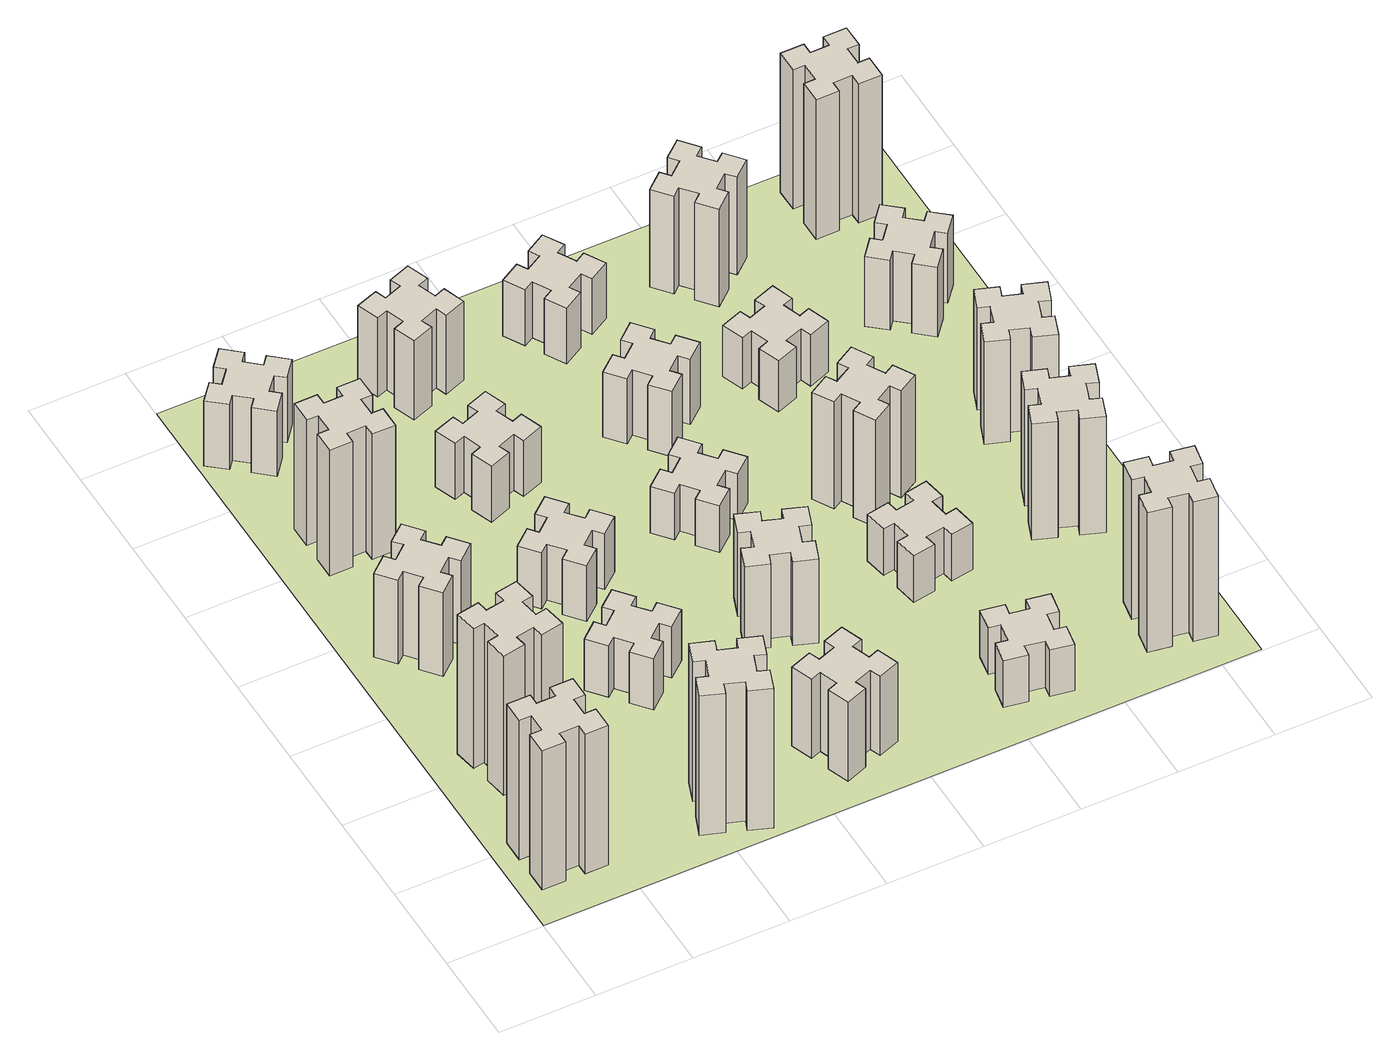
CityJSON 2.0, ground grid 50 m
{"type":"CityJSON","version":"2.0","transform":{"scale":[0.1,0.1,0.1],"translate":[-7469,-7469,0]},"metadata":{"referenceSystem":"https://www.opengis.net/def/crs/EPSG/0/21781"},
"CityObjects":{
"building1":{"type":"Building","attributes":{"class":"1000","function":"1000","usage":"1000","yearOfConstruction":2016,"roofType":"1000","measuredHeight":90,"storeysAboveGround":30,"storeysBelowGround":0},"geometry":[{"type":"Solid","lod":"1","boundaries":[[[[0,1,2,3,4,5,6,7,8,9,10,11,12,13,14,15,16,17,18,19]],[[17,16,20,21]],[[16,15,22,20]],[[15,14,23,22]],[[14,13,24,23]],[[13,12,25,24]],[[12,11,26,25]],[[11,10,27,26]],[[10,9,28,27]],[[9,8,29,28]],[[8,7,30,29]],[[7,6,31,30]],[[6,5,32,31]],[[5,4,33,32]],[[4,3,34,33]],[[3,2,35,34]],[[2,1,36,35]],[[1,0,37,36]],[[0,19,38,37]],[[19,18,39,38]],[[18,17,21,39]],[[24,25,26,27,28,29,30,31,32,33,34,35,36,37,38,39,21,20,22,23]]]]}]},
"building2":{"type":"Building","attributes":{"class":"1000","function":"1000","usage":"1000","yearOfConstruction":2016,"roofType":"1000","measuredHeight":90,"storeysAboveGround":30,"storeysBelowGround":0},"geometry":[{"type":"Solid","lod":"1","boundaries":[[[[40,41,42,43,44,45,46,47,48,49,50,51,52,53,54,55,56,57,58,59]],[[57,56,60,61]],[[56,55,62,60]],[[55,54,63,62]],[[54,53,64,63]],[[53,52,65,64]],[[52,51,66,65]],[[51,50,67,66]],[[50,49,68,67]],[[49,48,69,68]],[[48,47,70,69]],[[47,46,71,70]],[[46,45,72,71]],[[45,44,73,72]],[[44,43,74,73]],[[43,42,75,74]],[[42,41,76,75]],[[41,40,77,76]],[[40,59,78,77]],[[59,58,79,78]],[[58,57,61,79]],[[64,65,66,67,68,69,70,71,72,73,74,75,76,77,78,79,61,60,62,63]]]]}]},
"building3":{"type":"Building","attributes":{"class":"1000","function":"1000","usage":"1000","yearOfConstruction":2016,"roofType":"1000","measuredHeight":54,"storeysAboveGround":30,"storeysBelowGround":0},"geometry":[{"type":"Solid","lod":"1","boundaries":[[[[80,81,82,83,84,85,86,87,88,89,90,91,92,93,94,95,96,97,98,99]],[[97,96,100,101]],[[96,95,102,100]],[[95,94,103,102]],[[94,93,104,103]],[[93,92,105,104]],[[92,91,106,105]],[[91,90,107,106]],[[90,89,108,107]],[[89,88,109,108]],[[88,87,110,109]],[[87,86,111,110]],[[86,85,112,111]],[[85,84,113,112]],[[84,83,114,113]],[[83,82,115,114]],[[82,81,116,115]],[[81,80,117,116]],[[80,99,118,117]],[[99,98,119,118]],[[98,97,101,119]],[[104,105,106,107,108,109,110,111,112,113,114,115,116,117,118,119,101,100,102,103]]]]}]},
"building4":{"type":"Building","attributes":{"class":"1000","function":"1000","usage":"1000","yearOfConstruction":2016,"roofType":"1000","measuredHeight":81,"storeysAboveGround":30,"storeysBelowGround":0},"geometry":[{"type":"Solid","lod":"1","boundaries":[[[[120,121,122,123,124,125,126,127,128,129,130,131,132,133,134,135,136,137,138,139]],[[137,136,140,141]],[[136,135,142,140]],[[135,134,143,142]],[[134,133,144,143]],[[133,132,145,144]],[[132,131,146,145]],[[131,130,147,146]],[[130,129,148,147]],[[129,128,149,148]],[[128,127,150,149]],[[127,126,151,150]],[[126,125,152,151]],[[125,124,153,152]],[[124,123,154,153]],[[123,122,155,154]],[[122,121,156,155]],[[121,120,157,156]],[[120,139,158,157]],[[139,138,159,158]],[[138,137,141,159]],[[144,145,146,147,148,149,150,151,152,153,154,155,156,157,158,159,141,140,142,143]]]]}]},
"building5":{"type":"Building","attributes":{"class":"1000","function":"1000","usage":"1000","yearOfConstruction":2016,"roofType":"1000","measuredHeight":90,"storeysAboveGround":30,"storeysBelowGround":0},"geometry":[{"type":"Solid","lod":"1","boundaries":[[[[160,161,162,163,164,165,166,167,168,169,170,171,172,173,174,175,176,177,178,179]],[[177,176,180,181]],[[176,175,182,180]],[[175,174,183,182]],[[174,173,184,183]],[[173,172,185,184]],[[172,171,186,185]],[[171,170,187,186]],[[170,169,188,187]],[[169,168,189,188]],[[168,167,190,189]],[[167,166,191,190]],[[166,165,192,191]],[[165,164,193,192]],[[164,163,194,193]],[[163,162,195,194]],[[162,161,196,195]],[[161,160,197,196]],[[160,179,198,197]],[[179,178,199,198]],[[178,177,181,199]],[[184,185,186,187,188,189,190,191,192,193,194,195,196,197,198,199,181,180,182,183]]]]}]},
"building6":{"type":"Building","attributes":{"class":"1000","function":"1000","usage":"1000","yearOfConstruction":2016,"roofType":"1000","measuredHeight":42,"storeysAboveGround":30,"storeysBelowGround":0},"geometry":[{"type":"Solid","lod":"1","boundaries":[[[[200,201,202,203,204,205,206,207,208,209,210,211,212,213,214,215,216,217,218,219]],[[217,216,220,221]],[[216,215,222,220]],[[215,214,223,222]],[[214,213,224,223]],[[213,212,225,224]],[[212,211,226,225]],[[211,210,227,226]],[[210,209,228,227]],[[209,208,229,228]],[[208,207,230,229]],[[207,206,231,230]],[[206,205,232,231]],[[205,204,233,232]],[[204,203,234,233]],[[203,202,235,234]],[[202,201,236,235]],[[201,200,237,236]],[[200,219,238,237]],[[219,218,239,238]],[[218,217,221,239]],[[224,225,226,227,228,229,230,231,232,233,234,235,236,237,238,239,221,220,222,223]]]]}]},
"building7":{"type":"Building","attributes":{"class":"1000","function":"1000","usage":"1000","yearOfConstruction":2016,"roofType":"1000","measuredHeight":33,"storeysAboveGround":30,"storeysBelowGround":0},"geometry":[{"type":"Solid","lod":"1","boundaries":[[[[240,241,242,243,244,245,246,247,248,249,250,251,252,253,254,255,256,257,258,259]],[[257,256,260,261]],[[256,255,262,260]],[[255,254,263,262]],[[254,253,264,263]],[[253,252,265,264]],[[252,251,266,265]],[[251,250,267,266]],[[250,249,268,267]],[[249,248,269,268]],[[248,247,270,269]],[[247,246,271,270]],[[246,245,272,271]],[[245,244,273,272]],[[244,243,274,273]],[[243,242,275,274]],[[242,241,276,275]],[[241,240,277,276]],[[240,259,278,277]],[[259,258,279,278]],[[258,257,261,279]],[[264,265,266,267,268,269,270,271,272,273,274,275,276,277,278,279,261,260,262,263]]]]}]},
"building8":{"type":"Building","attributes":{"class":"1000","function":"1000","usage":"1000","yearOfConstruction":2016,"roofType":"1000","measuredHeight":36,"storeysAboveGround":30,"storeysBelowGround":0},"geometry":[{"type":"Solid","lod":"1","boundaries":[[[[280,281,282,283,284,285,286,287,288,289,290,291,292,293,294,295,296,297,298,299]],[[297,296,300,301]],[[296,295,302,300]],[[295,294,303,302]],[[294,293,304,303]],[[293,292,305,304]],[[292,291,306,305]],[[291,290,307,306]],[[290,289,308,307]],[[289,288,309,308]],[[288,287,310,309]],[[287,286,311,310]],[[286,285,312,311]],[[285,284,313,312]],[[284,283,314,313]],[[283,282,315,314]],[[282,281,316,315]],[[281,280,317,316]],[[280,299,318,317]],[[299,298,319,318]],[[298,297,301,319]],[[304,305,306,307,308,309,310,311,312,313,314,315,316,317,318,319,301,300,302,303]]]]}]},
"building9":{"type":"Building","attributes":{"class":"1000","function":"1000","usage":"1000","yearOfConstruction":2016,"roofType":"1000","measuredHeight":51,"storeysAboveGround":30,"storeysBelowGround":0},"geometry":[{"type":"Solid","lod":"1","boundaries":[[[[320,321,322,323,324,325,326,327,328,329,330,331,332,333,334,335,336,337,338,339]],[[337,336,340,341]],[[336,335,342,340]],[[335,334,343,342]],[[334,333,344,343]],[[333,332,345,344]],[[332,331,346,345]],[[331,330,347,346]],[[330,329,348,347]],[[329,328,349,348]],[[328,327,350,349]],[[327,326,351,350]],[[326,325,352,351]],[[325,324,353,352]],[[324,323,354,353]],[[323,322,355,354]],[[322,321,356,355]],[[321,320,357,356]],[[320,339,358,357]],[[339,338,359,358]],[[338,337,341,359]],[[344,345,346,347,348,349,350,351,352,353,354,355,356,357,358,359,341,340,342,343]]]]}]},
"building10":{"type":"Building","attributes":{"class":"1000","function":"1000","usage":"1000","yearOfConstruction":2016,"roofType":"1000","measuredHeight":36,"storeysAboveGround":30,"storeysBelowGround":0},"geometry":[{"type":"Solid","lod":"1","boundaries":[[[[360,361,362,363,364,365,366,367,368,369,370,371,372,373,374,375,376,377,378,379]],[[377,376,380,381]],[[376,375,382,380]],[[375,374,383,382]],[[374,373,384,383]],[[373,372,385,384]],[[372,371,386,385]],[[371,370,387,386]],[[370,369,388,387]],[[369,368,389,388]],[[368,367,390,389]],[[367,366,391,390]],[[366,365,392,391]],[[365,364,393,392]],[[364,363,394,393]],[[363,362,395,394]],[[362,361,396,395]],[[361,360,397,396]],[[360,379,398,397]],[[379,378,399,398]],[[378,377,381,399]],[[384,385,386,387,388,389,390,391,392,393,394,395,396,397,398,399,381,380,382,383]]]]}]},
"building11":{"type":"Building","attributes":{"class":"1000","function":"1000","usage":"1000","yearOfConstruction":2016,"roofType":"1000","measuredHeight":51,"storeysAboveGround":30,"storeysBelowGround":0},"geometry":[{"type":"Solid","lod":"1","boundaries":[[[[400,401,402,403,404,405,406,407,408,409,410,411,412,413,414,415,416,417,418,419]],[[417,416,420,421]],[[416,415,422,420]],[[415,414,423,422]],[[414,413,424,423]],[[413,412,425,424]],[[412,411,426,425]],[[411,410,427,426]],[[410,409,428,427]],[[409,408,429,428]],[[408,407,430,429]],[[407,406,431,430]],[[406,405,432,431]],[[405,404,433,432]],[[404,403,434,433]],[[403,402,435,434]],[[402,401,436,435]],[[401,400,437,436]],[[400,419,438,437]],[[419,418,439,438]],[[418,417,421,439]],[[424,425,426,427,428,429,430,431,432,433,434,435,436,437,438,439,421,420,422,423]]]]}]},
"building12":{"type":"Building","attributes":{"class":"1000","function":"1000","usage":"1000","yearOfConstruction":2016,"roofType":"1000","measuredHeight":54,"storeysAboveGround":30,"storeysBelowGround":0},"geometry":[{"type":"Solid","lod":"1","boundaries":[[[[440,441,442,443,444,445,446,447,448,449,450,451,452,453,454,455,456,457,458,459]],[[457,456,460,461]],[[456,455,462,460]],[[455,454,463,462]],[[454,453,464,463]],[[453,452,465,464]],[[452,451,466,465]],[[451,450,467,466]],[[450,449,468,467]],[[449,448,469,468]],[[448,447,470,469]],[[447,446,471,470]],[[446,445,472,471]],[[445,444,473,472]],[[444,443,474,473]],[[443,442,475,474]],[[442,441,476,475]],[[441,440,477,476]],[[440,459,478,477]],[[459,458,479,478]],[[458,457,461,479]],[[464,465,466,467,468,469,470,471,472,473,474,475,476,477,478,479,461,460,462,463]]]]}]},
"building13":{"type":"Building","attributes":{"class":"1000","function":"1000","usage":"1000","yearOfConstruction":2016,"roofType":"1000","measuredHeight":30,"storeysAboveGround":30,"storeysBelowGround":0},"geometry":[{"type":"Solid","lod":"1","boundaries":[[[[480,481,482,483,484,485,486,487,488,489,490,491,492,493,494,495,496,497,498,499]],[[497,496,500,501]],[[496,495,502,500]],[[495,494,503,502]],[[494,493,504,503]],[[493,492,505,504]],[[492,491,506,505]],[[491,490,507,506]],[[490,489,508,507]],[[489,488,509,508]],[[488,487,510,509]],[[487,486,511,510]],[[486,485,512,511]],[[485,484,513,512]],[[484,483,514,513]],[[483,482,515,514]],[[482,481,516,515]],[[481,480,517,516]],[[480,499,518,517]],[[499,498,519,518]],[[498,497,501,519]],[[504,505,506,507,508,509,510,511,512,513,514,515,516,517,518,519,501,500,502,503]]]]}]},
"building14":{"type":"Building","attributes":{"class":"1000","function":"1000","usage":"1000","yearOfConstruction":2016,"roofType":"1000","measuredHeight":42,"storeysAboveGround":30,"storeysBelowGround":0},"geometry":[{"type":"Solid","lod":"1","boundaries":[[[[520,521,522,523,524,525,526,527,528,529,530,531,532,533,534,535,536,537,538,539]],[[537,536,540,541]],[[536,535,542,540]],[[535,534,543,542]],[[534,533,544,543]],[[533,532,545,544]],[[532,531,546,545]],[[531,530,547,546]],[[530,529,548,547]],[[529,528,549,548]],[[528,527,550,549]],[[527,526,551,550]],[[526,525,552,551]],[[525,524,553,552]],[[524,523,554,553]],[[523,522,555,554]],[[522,521,556,555]],[[521,520,557,556]],[[520,539,558,557]],[[539,538,559,558]],[[538,537,541,559]],[[544,545,546,547,548,549,550,551,552,553,554,555,556,557,558,559,541,540,542,543]]]]}]},
"building15":{"type":"Building","attributes":{"class":"1000","function":"1000","usage":"1000","yearOfConstruction":2016,"roofType":"1000","measuredHeight":30,"storeysAboveGround":30,"storeysBelowGround":0},"geometry":[{"type":"Solid","lod":"1","boundaries":[[[[560,561,562,563,564,565,566,567,568,569,570,571,572,573,574,575,576,577,578,579]],[[577,576,580,581]],[[576,575,582,580]],[[575,574,583,582]],[[574,573,584,583]],[[573,572,585,584]],[[572,571,586,585]],[[571,570,587,586]],[[570,569,588,587]],[[569,568,589,588]],[[568,567,590,589]],[[567,566,591,590]],[[566,565,592,591]],[[565,564,593,592]],[[564,563,594,593]],[[563,562,595,594]],[[562,561,596,595]],[[561,560,597,596]],[[560,579,598,597]],[[579,578,599,598]],[[578,577,581,599]],[[584,585,586,587,588,589,590,591,592,593,594,595,596,597,598,599,581,580,582,583]]]]}]},
"building16":{"type":"Building","attributes":{"class":"1000","function":"1000","usage":"1000","yearOfConstruction":2016,"roofType":"1000","measuredHeight":36,"storeysAboveGround":30,"storeysBelowGround":0},"geometry":[{"type":"Solid","lod":"1","boundaries":[[[[600,601,602,603,604,605,606,607,608,609,610,611,612,613,614,615,616,617,618,619]],[[617,616,620,621]],[[616,615,622,620]],[[615,614,623,622]],[[614,613,624,623]],[[613,612,625,624]],[[612,611,626,625]],[[611,610,627,626]],[[610,609,628,627]],[[609,608,629,628]],[[608,607,630,629]],[[607,606,631,630]],[[606,605,632,631]],[[605,604,633,632]],[[604,603,634,633]],[[603,602,635,634]],[[602,601,636,635]],[[601,600,637,636]],[[600,619,638,637]],[[619,618,639,638]],[[618,617,621,639]],[[624,625,626,627,628,629,630,631,632,633,634,635,636,637,638,639,621,620,622,623]]]]}]},
"building17":{"type":"Building","attributes":{"class":"1000","function":"1000","usage":"1000","yearOfConstruction":2016,"roofType":"1000","measuredHeight":30,"storeysAboveGround":30,"storeysBelowGround":0},"geometry":[{"type":"Solid","lod":"1","boundaries":[[[[640,641,642,643,644,645,646,647,648,649,650,651,652,653,654,655,656,657,658,659]],[[657,656,660,661]],[[656,655,662,660]],[[655,654,663,662]],[[654,653,664,663]],[[653,652,665,664]],[[652,651,666,665]],[[651,650,667,666]],[[650,649,668,667]],[[649,648,669,668]],[[648,647,670,669]],[[647,646,671,670]],[[646,645,672,671]],[[645,644,673,672]],[[644,643,674,673]],[[643,642,675,674]],[[642,641,676,675]],[[641,640,677,676]],[[640,659,678,677]],[[659,658,679,678]],[[658,657,661,679]],[[664,665,666,667,668,669,670,671,672,673,674,675,676,677,678,679,661,660,662,663]]]]}]},
"building18":{"type":"Building","attributes":{"class":"1000","function":"1000","usage":"1000","yearOfConstruction":2016,"roofType":"1000","measuredHeight":69,"storeysAboveGround":30,"storeysBelowGround":0},"geometry":[{"type":"Solid","lod":"1","boundaries":[[[[680,681,682,683,684,685,686,687,688,689,690,691,692,693,694,695,696,697,698,699]],[[697,696,700,701]],[[696,695,702,700]],[[695,694,703,702]],[[694,693,704,703]],[[693,692,705,704]],[[692,691,706,705]],[[691,690,707,706]],[[690,689,708,707]],[[689,688,709,708]],[[688,687,710,709]],[[687,686,711,710]],[[686,685,712,711]],[[685,684,713,712]],[[684,683,714,713]],[[683,682,715,714]],[[682,681,716,715]],[[681,680,717,716]],[[680,699,718,717]],[[699,698,719,718]],[[698,697,701,719]],[[704,705,706,707,708,709,710,711,712,713,714,715,716,717,718,719,701,700,702,703]]]]}]},
"building19":{"type":"Building","attributes":{"class":"1000","function":"1000","usage":"1000","yearOfConstruction":2016,"roofType":"1000","measuredHeight":33,"storeysAboveGround":30,"storeysBelowGround":0},"geometry":[{"type":"Solid","lod":"1","boundaries":[[[[720,721,722,723,724,725,726,727,728,729,730,731,732,733,734,735,736,737,738,739]],[[737,736,740,741]],[[736,735,742,740]],[[735,734,743,742]],[[734,733,744,743]],[[733,732,745,744]],[[732,731,746,745]],[[731,730,747,746]],[[730,729,748,747]],[[729,728,749,748]],[[728,727,750,749]],[[727,726,751,750]],[[726,725,752,751]],[[725,724,753,752]],[[724,723,754,753]],[[723,722,755,754]],[[722,721,756,755]],[[721,720,757,756]],[[720,739,758,757]],[[739,738,759,758]],[[738,737,741,759]],[[744,745,746,747,748,749,750,751,752,753,754,755,756,757,758,759,741,740,742,743]]]]}]},
"building20":{"type":"Building","attributes":{"class":"1000","function":"1000","usage":"1000","yearOfConstruction":2016,"roofType":"1000","measuredHeight":90,"storeysAboveGround":30,"storeysBelowGround":0},"geometry":[{"type":"Solid","lod":"1","boundaries":[[[[760,761,762,763,764,765,766,767,768,769,770,771,772,773,774,775,776,777,778,779]],[[777,776,780,781]],[[776,775,782,780]],[[775,774,783,782]],[[774,773,784,783]],[[773,772,785,784]],[[772,771,786,785]],[[771,770,787,786]],[[770,769,788,787]],[[769,768,789,788]],[[768,767,790,789]],[[767,766,791,790]],[[766,765,792,791]],[[765,764,793,792]],[[764,763,794,793]],[[763,762,795,794]],[[762,761,796,795]],[[761,760,797,796]],[[760,779,798,797]],[[779,778,799,798]],[[778,777,781,799]],[[784,785,786,787,788,789,790,791,792,793,794,795,796,797,798,799,781,780,782,783]]]]}]},
"building21":{"type":"Building","attributes":{"class":"1000","function":"1000","usage":"1000","yearOfConstruction":2016,"roofType":"1000","measuredHeight":63,"storeysAboveGround":30,"storeysBelowGround":0},"geometry":[{"type":"Solid","lod":"1","boundaries":[[[[800,801,802,803,804,805,806,807,808,809,810,811,812,813,814,815,816,817,818,819]],[[817,816,820,821]],[[816,815,822,820]],[[815,814,823,822]],[[814,813,824,823]],[[813,812,825,824]],[[812,811,826,825]],[[811,810,827,826]],[[810,809,828,827]],[[809,808,829,828]],[[808,807,830,829]],[[807,806,831,830]],[[806,805,832,831]],[[805,804,833,832]],[[804,803,834,833]],[[803,802,835,834]],[[802,801,836,835]],[[801,800,837,836]],[[800,819,838,837]],[[819,818,839,838]],[[818,817,821,839]],[[824,825,826,827,828,829,830,831,832,833,834,835,836,837,838,839,821,820,822,823]]]]}]},
"building22":{"type":"Building","attributes":{"class":"1000","function":"1000","usage":"1000","yearOfConstruction":2016,"roofType":"1000","measuredHeight":75,"storeysAboveGround":30,"storeysBelowGround":0},"geometry":[{"type":"Solid","lod":"1","boundaries":[[[[840,841,842,843,844,845,846,847,848,849,850,851,852,853,854,855,856,857,858,859]],[[857,856,860,861]],[[856,855,862,860]],[[855,854,863,862]],[[854,853,864,863]],[[853,852,865,864]],[[852,851,866,865]],[[851,850,867,866]],[[850,849,868,867]],[[849,848,869,868]],[[848,847,870,869]],[[847,846,871,870]],[[846,845,872,871]],[[845,844,873,872]],[[844,843,874,873]],[[843,842,875,874]],[[842,841,876,875]],[[841,840,877,876]],[[840,859,878,877]],[[859,858,879,878]],[[858,857,861,879]],[[864,865,866,867,868,869,870,871,872,873,874,875,876,877,878,879,861,860,862,863]]]]}]},
"building23":{"type":"Building","attributes":{"class":"1000","function":"1000","usage":"1000","yearOfConstruction":2016,"roofType":"1000","measuredHeight":66,"storeysAboveGround":30,"storeysBelowGround":0},"geometry":[{"type":"Solid","lod":"1","boundaries":[[[[880,881,882,883,884,885,886,887,888,889,890,891,892,893,894,895,896,897,898,899]],[[897,896,900,901]],[[896,895,902,900]],[[895,894,903,902]],[[894,893,904,903]],[[893,892,905,904]],[[892,891,906,905]],[[891,890,907,906]],[[890,889,908,907]],[[889,888,909,908]],[[888,887,910,909]],[[887,886,911,910]],[[886,885,912,911]],[[885,884,913,912]],[[884,883,914,913]],[[883,882,915,914]],[[882,881,916,915]],[[881,880,917,916]],[[880,899,918,917]],[[899,898,919,918]],[[898,897,901,919]],[[904,905,906,907,908,909,910,911,912,913,914,915,916,917,918,919,901,900,902,903]]]]}]},
"building24":{"type":"Building","attributes":{"class":"1000","function":"1000","usage":"1000","yearOfConstruction":2016,"roofType":"1000","measuredHeight":45,"storeysAboveGround":30,"storeysBelowGround":0},"geometry":[{"type":"Solid","lod":"1","boundaries":[[[[920,921,922,923,924,925,926,927,928,929,930,931,932,933,934,935,936,937,938,939]],[[937,936,940,941]],[[936,935,942,940]],[[935,934,943,942]],[[934,933,944,943]],[[933,932,945,944]],[[932,931,946,945]],[[931,930,947,946]],[[930,929,948,947]],[[929,928,949,948]],[[928,927,950,949]],[[927,926,951,950]],[[926,925,952,951]],[[925,924,953,952]],[[924,923,954,953]],[[923,922,955,954]],[[922,921,956,955]],[[921,920,957,956]],[[920,939,958,957]],[[939,938,959,958]],[[938,937,941,959]],[[944,945,946,947,948,949,950,951,952,953,954,955,956,957,958,959,941,940,942,943]]]]}]},
"building25":{"type":"Building","attributes":{"class":"1000","function":"1000","usage":"1000","yearOfConstruction":2016,"roofType":"1000","measuredHeight":90,"storeysAboveGround":30,"storeysBelowGround":0},"geometry":[{"type":"Solid","lod":"1","boundaries":[[[[960,961,962,963,964,965,966,967,968,969,970,971,972,973,974,975,976,977,978,979]],[[977,976,980,981]],[[976,975,982,980]],[[975,974,983,982]],[[974,973,984,983]],[[973,972,985,984]],[[972,971,986,985]],[[971,970,987,986]],[[970,969,988,987]],[[969,968,989,988]],[[968,967,990,989]],[[967,966,991,990]],[[966,965,992,991]],[[965,964,993,992]],[[964,963,994,993]],[[963,962,995,994]],[[962,961,996,995]],[[961,960,997,996]],[[960,979,998,997]],[[979,978,999,998]],[[978,977,981,999]],[[984,985,986,987,988,989,990,991,992,993,994,995,996,997,998,999,981,980,982,983]]]]}]},
"landuse1":{"type":"LandUse","attributes":{"name":"plot1","function":"1010"},"geometry":[{"type":"MultiSurface","lod":"1","boundaries":[[[1000,1001,1002,1003]]]}]}
},
"vertices":[
[165,425,0],[165,325,0],[105,325,0],[105,205,0],[225,205,0],[225,265,0],[325,265,0],[325,205,0],[445,205,0],[445,325,0],[385,325,0],[385,425,0],[445,425,0],[445,545,0],[325,545,0],[325,485,0],[225,485,0],[225,545,0],[105,545,0],[105,425,0],[225,485,900],[225,545,900],[325,485,900],[325,545,900],[445,545,900],[445,425,900],[385,425,900],[385,325,900],[445,325,900],[445,205,900],[325,205,900],[325,265,900],[225,265,900],[225,205,900],[105,205,900],[105,325,900],[165,325,900],[165,425,900],[105,425,900],[105,545,900],
[492,985,0],[475,1084,0],[534,1094,0],[513,1212,0],[395,1191,0],[405,1132,0],[307,1115,0],[297,1174,0],[178,1153,0],[199,1035,0],[258,1045,0],[276,947,0],[217,937,0],[237,818,0],[356,839,0],[345,898,0],[444,916,0],[454,857,0],[572,877,0],[551,996,0],[444,916,900],[454,857,900],[345,898,900],[356,839,900],[237,818,900],[217,937,900],[276,947,900],[258,1045,900],[199,1035,900],[178,1153,900],[297,1174,900],[307,1115,900],[405,1132,900],[395,1191,900],[513,1212,900],[534,1094,900],[475,1084,900],[492,985,900],[551,996,900],[572,877,900],
[492,1888,0],[427,1964,0],[473,2003,0],[396,2095,0],[304,2018,0],[343,1972,0],[266,1907,0],[228,1953,0],[136,1876,0],[213,1784,0],[259,1823,0],[323,1746,0],[277,1708,0],[354,1616,0],[446,1693,0],[408,1739,0],[484,1803,0],[523,1757,0],[615,1834,0],[538,1926,0],[484,1803,540],[523,1757,540],[408,1739,540],[446,1693,540],[354,1616,540],[277,1708,540],[323,1746,540],[259,1823,540],[213,1784,540],[136,1876,540],[228,1953,540],[266,1907,540],[343,1972,540],[304,2018,540],[396,2095,540],[473,2003,540],[427,1964,540],[492,1888,540],[538,1926,540],[615,1834,540],
[485,2545,0],[485,2645,0],[545,2645,0],[545,2765,0],[425,2765,0],[425,2705,0],[325,2705,0],[325,2765,0],[205,2765,0],[205,2645,0],[265,2645,0],[265,2545,0],[205,2545,0],[205,2425,0],[325,2425,0],[325,2485,0],[425,2485,0],[425,2425,0],[545,2425,0],[545,2545,0],[425,2485,810],[425,2425,810],[325,2485,810],[325,2425,810],[205,2425,810],[205,2545,810],[265,2545,810],[265,2645,810],[205,2645,810],[205,2765,810],[325,2765,810],[325,2705,810],[425,2705,810],[425,2765,810],[545,2765,810],[545,2645,810],[485,2645,810],[485,2545,810],[545,2545,810],[545,2425,810],
[1029,360,0],[995,266,0],[939,287,0],[897,174,0],[1010,133,0],[1031,189,0],[1125,155,0],[1104,99,0],[1217,57,0],[1258,170,0],[1202,191,0],[1236,285,0],[1292,264,0],[1333,377,0],[1220,418,0],[1200,362,0],[1106,396,0],[1127,452,0],[1014,493,0],[973,380,0],[1106,396,900],[1127,452,900],[1200,362,900],[1220,418,900],[1333,377,900],[1292,264,900],[1236,285,900],[1202,191,900],[1258,170,900],[1217,57,900],[1104,99,900],[1125,155,900],[1031,189,900],[1010,133,900],[897,174,900],[939,287,900],[995,266,900],[1029,360,900],[973,380,900],[1014,493,900],
[384,3387,0],[308,3452,0],[346,3498,0],[254,3575,0],[177,3483,0],[223,3444,0],[159,3368,0],[113,3406,0],[36,3314,0],[128,3237,0],[166,3283,0],[243,3219,0],[204,3173,0],[296,3096,0],[373,3188,0],[327,3226,0],[392,3303,0],[438,3264,0],[515,3356,0],[423,3433,0],[392,3303,420],[438,3264,420],[327,3226,420],[373,3188,420],[296,3096,420],[204,3173,420],[243,3219,420],[166,3283,420],[128,3237,420],[36,3314,420],[113,3406,420],[159,3368,420],[223,3444,420],[177,3483,420],[254,3575,420],[346,3498,420],[308,3452,420],[384,3387,420],[423,3433,420],[515,3356,420],
[1083,1332,0],[1006,1267,0],[968,1313,0],[876,1236,0],[953,1144,0],[999,1183,0],[1063,1106,0],[1017,1068,0],[1094,976,0],[1186,1053,0],[1148,1099,0],[1224,1163,0],[1263,1117,0],[1355,1194,0],[1278,1286,0],[1232,1248,0],[1167,1324,0],[1213,1363,0],[1136,1455,0],[1044,1378,0],[1167,1324,330],[1213,1363,330],[1232,1248,330],[1278,1286,330],[1355,1194,330],[1263,1117,330],[1224,1163,330],[1148,1099,330],[1186,1053,330],[1094,976,330],[1017,1068,330],[1063,1106,330],[999,1183,330],[953,1144,330],[876,1236,330],[968,1313,330],[1006,1267,330],[1083,1332,330],[1044,1378,330],[1136,1455,330],
[1083,1972,0],[1006,1907,0],[968,1953,0],[876,1876,0],[953,1784,0],[999,1823,0],[1063,1746,0],[1017,1708,0],[1094,1616,0],[1186,1693,0],[1148,1739,0],[1224,1803,0],[1263,1757,0],[1355,1834,0],[1278,1926,0],[1232,1888,0],[1167,1964,0],[1213,2003,0],[1136,2095,0],[1044,2018,0],[1167,1964,360],[1213,2003,360],[1232,1888,360],[1278,1926,360],[1355,1834,360],[1263,1757,360],[1224,1803,360],[1148,1739,360],[1186,1693,360],[1094,1616,360],[1017,1708,360],[1063,1746,360],[999,1823,360],[953,1784,360],[876,1876,360],[968,1953,360],[1006,1907,360],[1083,1972,360],[1044,2018,360],[1136,2095,360],
[1765,496,0],[1671,462,0],[1650,518,0],[1537,477,0],[1579,364,0],[1635,385,0],[1669,291,0],[1613,270,0],[1654,157,0],[1767,199,0],[1746,255,0],[1840,289,0],[1860,233,0],[1973,274,0],[1932,387,0],[1876,366,0],[1842,460,0],[1898,480,0],[1857,593,0],[1744,552,0],[1842,460,510],[1898,480,510],[1876,366,510],[1932,387,510],[1973,274,510],[1860,233,510],[1840,289,510],[1746,255,510],[1767,199,510],[1654,157,510],[1613,270,510],[1669,291,510],[1635,385,510],[1579,364,510],[1537,477,510],[1650,518,510],[1671,462,510],[1765,496,510],[1744,552,510],[1857,593,510],
[1106,2475,0],[1200,2509,0],[1220,2453,0],[1333,2494,0],[1292,2607,0],[1236,2586,0],[1202,2680,0],[1258,2700,0],[1217,2813,0],[1104,2772,0],[1125,2716,0],[1031,2682,0],[1010,2738,0],[897,2697,0],[939,2584,0],[995,2605,0],[1029,2511,0],[973,2490,0],[1014,2377,0],[1127,2419,0],[1029,2511,360],[973,2490,360],[995,2605,360],[939,2584,360],[897,2697,360],[1010,2738,360],[1031,2682,360],[1125,2716,360],[1104,2772,360],[1217,2813,360],[1258,2700,360],[1202,2680,360],[1236,2586,360],[1292,2607,360],[1333,2494,360],[1220,2453,360],[1200,2509,360],[1106,2475,360],[1127,2419,360],[1014,2377,360],
[1125,3456,0],[1031,3422,0],[1010,3478,0],[897,3437,0],[939,3324,0],[995,3345,0],[1029,3251,0],[973,3230,0],[1014,3117,0],[1127,3159,0],[1106,3215,0],[1200,3249,0],[1220,3193,0],[1333,3234,0],[1292,3347,0],[1236,3326,0],[1202,3420,0],[1258,3440,0],[1217,3553,0],[1104,3512,0],[1202,3420,510],[1258,3440,510],[1236,3326,510],[1292,3347,510],[1333,3234,510],[1220,3193,510],[1200,3249,510],[1106,3215,510],[1127,3159,510],[1014,3117,510],[973,3230,510],[1029,3251,510],[995,3345,510],[939,3324,510],[897,3437,510],[1010,3478,510],[1031,3422,510],[1125,3456,510],[1104,3512,510],[1217,3553,510],
[1769,1300,0],[1735,1206,0],[1679,1227,0],[1637,1114,0],[1750,1073,0],[1771,1129,0],[1865,1095,0],[1844,1039,0],[1957,997,0],[1998,1110,0],[1942,1131,0],[1976,1225,0],[2032,1204,0],[2073,1317,0],[1960,1358,0],[1940,1302,0],[1846,1336,0],[1867,1392,0],[1754,1433,0],[1713,1320,0],[1846,1336,540],[1867,1392,540],[1940,1302,540],[1960,1358,540],[2073,1317,540],[2032,1204,540],[1976,1225,540],[1942,1131,540],[1998,1110,540],[1957,997,540],[1844,1039,540],[1865,1095,540],[1771,1129,540],[1750,1073,540],[1637,1114,540],[1679,1227,540],[1735,1206,540],[1769,1300,540],[1713,1320,540],[1754,1433,540],
[1972,1988,0],[1907,2064,0],[1953,2103,0],[1876,2195,0],[1784,2118,0],[1823,2072,0],[1746,2007,0],[1708,2053,0],[1616,1976,0],[1693,1884,0],[1739,1923,0],[1803,1846,0],[1757,1808,0],[1834,1716,0],[1926,1793,0],[1888,1839,0],[1964,1903,0],[2003,1857,0],[2095,1934,0],[2018,2026,0],[1964,1903,300],[2003,1857,300],[1888,1839,300],[1926,1793,300],[1834,1716,300],[1757,1808,300],[1803,1846,300],[1739,1923,300],[1693,1884,300],[1616,1976,300],[1708,2053,300],[1746,2007,300],[1823,2072,300],[1784,2118,300],[1876,2195,300],[1953,2103,300],[1907,2064,300],[1972,1988,300],[2018,2026,300],[2095,1934,300],
[1839,2563,0],[1903,2486,0],[1857,2448,0],[1934,2356,0],[2026,2433,0],[1988,2479,0],[2064,2543,0],[2103,2497,0],[2195,2574,0],[2118,2666,0],[2072,2628,0],[2007,2704,0],[2053,2743,0],[1976,2835,0],[1884,2758,0],[1923,2712,0],[1846,2647,0],[1808,2693,0],[1716,2616,0],[1793,2524,0],[1846,2647,420],[1808,2693,420],[1923,2712,420],[1884,2758,420],[1976,2835,420],[2053,2743,420],[2007,2704,420],[2072,2628,420],[2118,2666,420],[2195,2574,420],[2103,2497,420],[2064,2543,420],[1988,2479,420],[2026,2433,420],[1934,2356,420],[1857,2448,420],[1903,2486,420],[1839,2563,420],[1793,2524,420],[1716,2616,420],
[2596,444,0],[2578,345,0],[2519,356,0],[2498,237,0],[2617,217,0],[2627,276,0],[2725,258,0],[2715,199,0],[2833,178,0],[2854,297,0],[2795,307,0],[2812,405,0],[2871,395,0],[2892,513,0],[2774,534,0],[2764,475,0],[2665,492,0],[2676,551,0],[2557,572,0],[2537,454,0],[2665,492,300],[2676,551,300],[2764,475,300],[2774,534,300],[2892,513,300],[2871,395,300],[2812,405,300],[2795,307,300],[2854,297,300],[2833,178,300],[2715,199,300],[2725,258,300],[2627,276,300],[2617,217,300],[2498,237,300],[2519,356,300],[2578,345,300],[2596,444,300],[2537,454,300],[2557,572,300],
[1844,3456,0],[1757,3406,0],[1727,3458,0],[1623,3398,0],[1683,3294,0],[1735,3324,0],[1785,3237,0],[1733,3207,0],[1793,3103,0],[1897,3163,0],[1867,3215,0],[1954,3265,0],[1984,3213,0],[2088,3273,0],[2028,3377,0],[1976,3347,0],[1926,3434,0],[1978,3464,0],[1918,3568,0],[1814,3508,0],[1926,3434,360],[1978,3464,360],[1976,3347,360],[2028,3377,360],[2088,3273,360],[1984,3213,360],[1954,3265,360],[1867,3215,360],[1897,3163,360],[1793,3103,360],[1733,3207,360],[1785,3237,360],[1735,3324,360],[1683,3294,360],[1623,3398,360],[1727,3458,360],[1757,3406,360],[1844,3456,360],[1814,3508,360],[1918,3568,360],
[2478,1245,0],[2496,1147,0],[2437,1137,0],[2457,1018,0],[2576,1039,0],[2565,1098,0],[2664,1116,0],[2674,1057,0],[2792,1077,0],[2771,1196,0],[2712,1185,0],[2695,1284,0],[2754,1294,0],[2733,1412,0],[2615,1391,0],[2625,1332,0],[2527,1315,0],[2517,1374,0],[2398,1353,0],[2419,1235,0],[2527,1315,300],[2517,1374,300],[2625,1332,300],[2615,1391,300],[2733,1412,300],[2754,1294,300],[2695,1284,300],[2712,1185,300],[2771,1196,300],[2792,1077,300],[2674,1057,300],[2664,1116,300],[2565,1098,300],[2576,1039,300],[2457,1018,300],[2437,1137,300],[2496,1147,300],[2478,1245,300],[2419,1235,300],[2398,1353,300],
[2475,1744,0],[2525,1657,0],[2473,1627,0],[2533,1523,0],[2637,1583,0],[2607,1635,0],[2694,1685,0],[2724,1633,0],[2828,1693,0],[2768,1797,0],[2716,1767,0],[2666,1854,0],[2718,1884,0],[2658,1988,0],[2554,1928,0],[2584,1876,0],[2497,1826,0],[2467,1878,0],[2363,1818,0],[2423,1714,0],[2497,1826,690],[2467,1878,690],[2584,1876,690],[2554,1928,690],[2658,1988,690],[2718,1884,690],[2666,1854,690],[2716,1767,690],[2768,1797,690],[2828,1693,690],[2724,1633,690],[2694,1685,690],[2607,1635,690],[2637,1583,690],[2533,1523,690],[2473,1627,690],[2525,1657,690],[2475,1744,690],[2423,1714,690],[2363,1818,690],
[2586,2475,0],[2680,2509,0],[2700,2453,0],[2813,2494,0],[2772,2607,0],[2716,2586,0],[2682,2680,0],[2738,2700,0],[2697,2813,0],[2584,2772,0],[2605,2716,0],[2511,2682,0],[2490,2738,0],[2377,2697,0],[2419,2584,0],[2475,2605,0],[2509,2511,0],[2453,2490,0],[2494,2377,0],[2607,2419,0],[2509,2511,330],[2453,2490,330],[2475,2605,330],[2419,2584,330],[2377,2697,330],[2490,2738,330],[2511,2682,330],[2605,2716,330],[2584,2772,330],[2697,2813,330],[2738,2700,330],[2682,2680,330],[2716,2586,330],[2772,2607,330],[2813,2494,330],[2700,2453,330],[2680,2509,330],[2586,2475,330],[2607,2419,330],[2494,2377,330],
[3504,475,0],[3405,492,0],[3416,551,0],[3297,572,0],[3277,454,0],[3336,444,0],[3318,345,0],[3259,356,0],[3238,237,0],[3357,217,0],[3367,276,0],[3465,258,0],[3455,199,0],[3573,178,0],[3594,297,0],[3535,307,0],[3552,405,0],[3611,395,0],[3632,513,0],[3514,534,0],[3552,405,900],[3611,395,900],[3535,307,900],[3594,297,900],[3573,178,900],[3455,199,900],[3465,258,900],[3367,276,900],[3357,217,900],[3238,237,900],[3259,356,900],[3318,345,900],[3336,444,900],[3277,454,900],[3297,572,900],[3416,551,900],[3405,492,900],[3504,475,900],[3514,534,900],[3632,513,900],
[2712,3368,0],[2647,3444,0],[2693,3483,0],[2616,3575,0],[2524,3498,0],[2563,3452,0],[2486,3387,0],[2448,3433,0],[2356,3356,0],[2433,3264,0],[2479,3303,0],[2543,3226,0],[2497,3188,0],[2574,3096,0],[2666,3173,0],[2628,3219,0],[2704,3283,0],[2743,3237,0],[2835,3314,0],[2758,3406,0],[2704,3283,630],[2743,3237,630],[2628,3219,630],[2666,3173,630],[2574,3096,630],[2497,3188,630],[2543,3226,630],[2479,3303,630],[2433,3264,630],[2356,3356,630],[2448,3433,630],[2486,3387,630],[2563,3452,630],[2524,3498,630],[2616,3575,630],[2693,3483,630],[2647,3444,630],[2712,3368,630],[2758,3406,630],[2835,3314,630],
[3251,1129,0],[3345,1095,0],[3324,1039,0],[3437,997,0],[3478,1110,0],[3422,1131,0],[3456,1225,0],[3512,1204,0],[3553,1317,0],[3440,1358,0],[3420,1302,0],[3326,1336,0],[3347,1392,0],[3234,1433,0],[3193,1320,0],[3249,1300,0],[3215,1206,0],[3159,1227,0],[3117,1114,0],[3230,1073,0],[3215,1206,750],[3159,1227,750],[3249,1300,750],[3193,1320,750],[3234,1433,750],[3347,1392,750],[3326,1336,750],[3420,1302,750],[3440,1358,750],[3553,1317,750],[3512,1204,750],[3456,1225,750],[3422,1131,750],[3478,1110,750],[3437,997,750],[3324,1039,750],[3345,1095,750],[3251,1129,750],[3230,1073,750],[3117,1114,750],
[3520,1942,0],[3426,1976,0],[3447,2032,0],[3334,2073,0],[3293,1960,0],[3349,1940,0],[3315,1846,0],[3259,1867,0],[3217,1754,0],[3330,1713,0],[3351,1769,0],[3445,1735,0],[3424,1679,0],[3537,1637,0],[3578,1750,0],[3522,1771,0],[3556,1865,0],[3612,1844,0],[3653,1957,0],[3540,1998,0],[3556,1865,660],[3612,1844,660],[3522,1771,660],[3578,1750,660],[3537,1637,660],[3424,1679,660],[3445,1735,660],[3351,1769,660],[3330,1713,660],[3217,1754,660],[3259,1867,660],[3315,1846,660],[3349,1940,660],[3293,1960,660],[3334,2073,660],[3447,2032,660],[3426,1976,660],[3520,1942,660],[3540,1998,660],[3653,1957,660],
[3444,2747,0],[3368,2812,0],[3406,2858,0],[3314,2935,0],[3237,2843,0],[3283,2804,0],[3219,2728,0],[3173,2766,0],[3096,2674,0],[3188,2597,0],[3226,2643,0],[3303,2579,0],[3264,2533,0],[3356,2456,0],[3433,2548,0],[3387,2586,0],[3452,2663,0],[3498,2624,0],[3575,2716,0],[3483,2793,0],[3452,2663,450],[3498,2624,450],[3387,2586,450],[3433,2548,450],[3356,2456,450],[3264,2533,450],[3303,2579,450],[3226,2643,450],[3188,2597,450],[3096,2674,450],[3173,2766,450],[3219,2728,450],[3283,2804,450],[3237,2843,450],[3314,2935,450],[3406,2858,450],[3368,2812,450],[3444,2747,450],[3483,2793,450],[3575,2716,450],
[3285,3325,0],[3385,3325,0],[3385,3265,0],[3505,3265,0],[3505,3385,0],[3445,3385,0],[3445,3485,0],[3505,3485,0],[3505,3605,0],[3385,3605,0],[3385,3545,0],[3285,3545,0],[3285,3605,0],[3165,3605,0],[3165,3485,0],[3225,3485,0],[3225,3385,0],[3165,3385,0],[3165,3265,0],[3285,3265,0],[3225,3385,900],[3165,3385,900],[3225,3485,900],[3165,3485,900],[3165,3605,900],[3285,3605,900],[3285,3545,900],[3385,3545,900],[3385,3605,900],[3505,3605,900],[3505,3485,900],[3445,3485,900],[3445,3385,900],[3505,3385,900],[3505,3265,900],[3385,3265,900],[3385,3325,900],[3285,3325,900],[3285,3265,900],[3165,3265,900],
[5,3705,0],[3705,3705,0],[3705,5,0],[5,5,0]
]}
